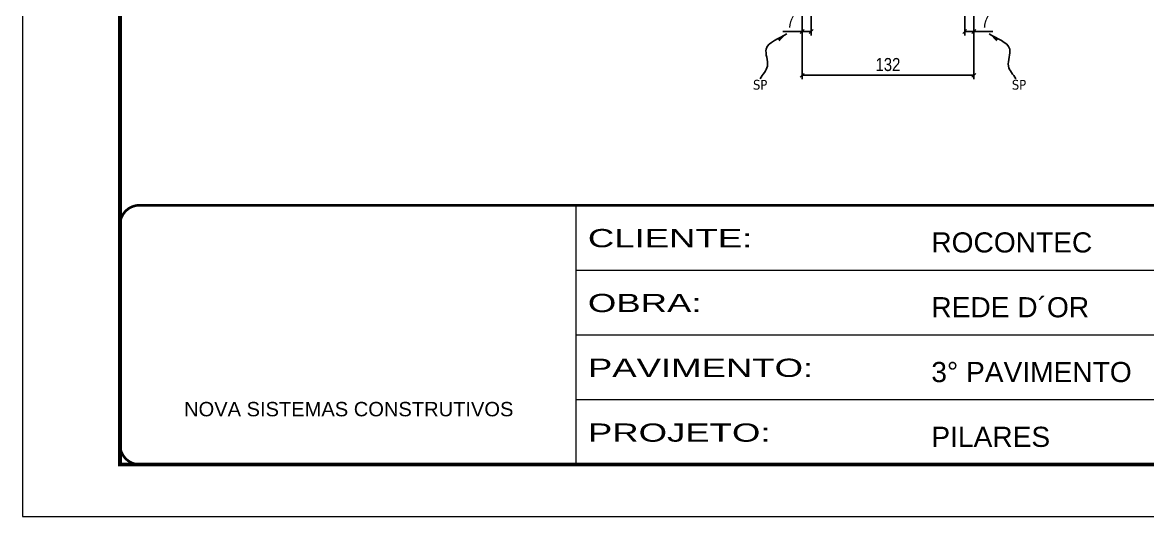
# Model space of a CAD drawing. Extents: x 2949 to 9203, y -16089 to 12527.
# Drawn here: x 7718 to 8582, y 3437 to 3816 of the extents above; entities that cross this region are included whole.
import ezdxf

# ---------------------------------------------------------------- set-up
doc = ezdxf.new("R2010")
doc.units = 0
doc.linetypes.add('CONTINUO', pattern=[0])
doc.linetypes.add('DASHED', pattern=[0.75, 0.5, -0.25])
doc.layers.add('COTA', color=241, linetype='Continuous')
doc.layers.add('texto', color=7, linetype='Continuous')
doc.layers.add('Folhas', color=255, linetype='Continuous', lineweight=9)
doc.layers.add('SARRAFO DE PRESSAO', color=251, linetype='DASHED', lineweight=9)
doc.styles.add('ARIAL', font='arial.ttf')
doc.styles.add('COTA TECNICA', font='techl___.ttf', dxfattribs={"height": 10})
doc.styles.add('COTA TECNICA-50', font='techl___.ttf', dxfattribs={"height": 10})
doc.styles.get("Standard").update_dxf_attribs({"font": 'arial.ttf'})
doc.styles.add('Tecnologia', font='')
doc.styles.get('Tecnologia').set_extended_font_data('Forgotten Futurist')
doc.dimstyles.new('COTA PAINEL-50', dxfattribs={"dimtxt": 10, "dimasz": 3, "dimexe": 3, "dimexo": 3, "dimgap": 3, "dimtad": 1, "dimdec": 1, "dimzin": 12, "dimdsep": 46, "dimtxsty": 'COTA TECNICA-50', "dimblk1": 'OBLIQUE', "dimblk2": 'OBLIQUE', "dimsah": 1, "dimcen": 0.9, "dimclrd": 4, "dimclre": 4, "dimclrt": 240, "dimadec": 1, "dimazin": 3, "dimtfac": 1, "dimtdec": 1, "dimtmove": 0, "dimatfit": 3, "dimfxl": 1, "dimtolj": 1, "dimtzin": 12, "dimarcsym": 0})
doc.dimstyles.new('PAINEL', dxfattribs={"dimtxt": 10, "dimasz": 3, "dimexe": 3, "dimexo": 3, "dimgap": 3, "dimtad": 1, "dimdec": 1, "dimzin": 12, "dimdsep": 46, "dimtxsty": 'COTA TECNICA', "dimblk1": 'OBLIQUE', "dimblk2": 'OBLIQUE', "dimsah": 1, "dimcen": 0.9, "dimclrd": 4, "dimclre": 4, "dimclrt": 240, "dimadec": 1, "dimazin": 3, "dimtfac": 1, "dimtdec": 1, "dimtmove": 0, "dimatfit": 3, "dimfxl": 1, "dimtolj": 1, "dimtzin": 12, "dimarcsym": 0})
doc.dimstyles.get("Standard").update_dxf_attribs({"dimtxt": 0.18, "dimasz": 0.18, "dimexe": 0.18, "dimexo": 0.0625, "dimgap": 0.09, "dimtad": 0, "dimtih": 1, "dimtoh": 1, "dimdec": 4, "dimzin": 0, "dimdsep": 46, "dimtxsty": 'Standard', "dimcen": 0.09, "dimadec": 0, "dimazin": 0, "dimtfac": 1, "dimtdec": 4, "dimtofl": 0, "dimtmove": 0, "dimatfit": 3, "dimfxl": 1, "dimtolj": 1, "dimtzin": 0, "dimarcsym": 0})

# ---------------------------------------------------------------- blocks, each defined once
blk = doc.blocks.new('9999999999')
at = {"color": 30, "linetype": 'CONTINUO'}
for p, q in [((98564.56, 34230.21), (98564.56, 34429.45)), ((98564.56, 34379.64), (99583.98, 34379.64)), ((98564.56, 34329.83), (99487.98, 34329.83)), ((98564.56, 34280.02), (99487.98, 34280.02))]:
    blk.add_line(p, q, dxfattribs=at)
at = {"color": 30, "linetype": 'CONTINUO', "const_width": 2}
blk.add_lwpolyline([(99583.98, 34230.21), (99583.98, 34414.45, 0.414214), (99568.98, 34429.45), (98228.98, 34429.45, 0.414214), (98213.98, 34414.45), (98213.98, 34245.21, 0.414214), (98228.98, 34230.21), (99583.98, 34230.21)], format="xyb", dxfattribs=at)
at = {"layer": 'Folhas'}
blk.add_lwpolyline([(98138.98, 34190.21), (99623.98, 34190.21), (99623.98, 35240.21), (98138.98, 35240.21)], close=True, dxfattribs=at)
at = {"layer": 'Folhas', "color": 30, "const_width": 3}
blk.add_lwpolyline([(98213.98, 34230.21), (99583.98, 34230.21), (99583.98, 35200.21), (98213.98, 35200.21)], close=True, dxfattribs=at)
at = {"color": 7, "linetype": 'Continuous', "ltscale": 5, "style": 'ARIAL'}
for s, height, p in [('ROCONTEC', 15.483, (98837.68, 34393.13)), ('REDE D´OR', 15.483, (98837.68, 34343.32)), ('3° PAVIMENTO', 15.4829, (98837.68, 34293.51)), ('NOVA SISTEMAS CONSTRUTIVOS', 11.0592, (98263.19, 34267.21)), ('PILARES', 15.483, (98837.68, 34243.7))]:
    blk.add_text(s, height=height, dxfattribs=at).set_placement(p)
at = {"layer": 'Folhas', "color": 7, "style": 'Tecnologia', "width": 1.5}
for s, p in [('CLIENTE:', (98573.65, 34397.17)), ('OBRA:', (98573.65, 34347.31)), ('PAVIMENTO:', (98573.65, 34297.5)), ('PROJETO:', (98573.65, 34247.69))]:
    blk.add_text(s, height=14, dxfattribs=at).set_placement(p)
blk = doc.blocks.new('_Oblique')
at = {"color": 0, "linetype": 'ByBlock', "lineweight": -2}
blk.add_line((-0.5, -0.5), (0.5, 0.5), dxfattribs=at)
blk = doc.blocks.new('*D1047')
at = {"layer": 'COTA', "color": 4, "lineweight": -2, "transparency": 16777216}
for p, q in [((8316.89, 3826.99), (8316.89, 3772.82)), ((8448.89, 3826.99), (8448.89, 3772.82)), ((8316.89, 3775.82), (8448.89, 3775.82))]:
    blk.add_line(p, q, dxfattribs=at)
at = {"layer": 'Defpoints', "color": 0, "transparency": 16777216}
for p in [(8316.89, 3829.99), (8448.89, 3829.99), (8448.89, 3775.82)]:
    blk.add_point(p, dxfattribs=at)
at = {"layer": 'COTA', "color": 4, "lineweight": -2, "transparency": 16777216, "xscale": 3, "yscale": 3, "zscale": 3, "rotation": 180}
blk.add_blockref('_Oblique', (8316.89, 3775.82), dxfattribs=at)
at = {"layer": 'COTA', "color": 4, "lineweight": -2, "transparency": 16777216, "xscale": 3, "yscale": 3, "zscale": 3}
blk.add_blockref('_Oblique', (8448.89, 3775.82), dxfattribs=at)
at = {"layer": 'COTA', "color": 240, "transparency": 16777216, "insert": (8382.89, 3784.04), "char_height": 10, "attachment_point": 5, "style": 'COTA TECNICA'}
blk.add_mtext('\\A1;132', dxfattribs=at)
blk = doc.blocks.new('*D1052')
at = {"layer": 'COTA', "color": 4, "lineweight": -2, "transparency": 16777216}
for p, q in [((8316.89, 3824.99), (8316.89, 3806.48)), ((8323.89, 3826.99), (8323.89, 3806.48)), ((8316.89, 3809.48), (8302.16, 3809.48)), ((8323.89, 3809.48), (8316.89, 3809.48))]:
    blk.add_line(p, q, dxfattribs=at)
at = {"layer": 'Defpoints', "color": 0, "transparency": 16777216}
for p in [(8316.89, 3827.99), (8323.89, 3829.99), (8316.89, 3809.48)]:
    blk.add_point(p, dxfattribs=at)
at = {"layer": 'COTA', "color": 4, "lineweight": -2, "transparency": 16777216, "xscale": 3, "yscale": 3, "zscale": 3, "rotation": 180}
blk.add_blockref('_Oblique', (8316.89, 3809.48), dxfattribs=at)
at = {"layer": 'COTA', "color": 4, "lineweight": -2, "transparency": 16777216, "xscale": 3, "yscale": 3, "zscale": 3}
blk.add_blockref('_Oblique', (8323.89, 3809.48), dxfattribs=at)
at = {"layer": 'COTA', "color": 240, "transparency": 16777216, "insert": (8308.03, 3817.55), "char_height": 10, "attachment_point": 5, "style": 'COTA TECNICA-50'}
blk.add_mtext('\\A1;7', dxfattribs=at)
blk = doc.blocks.new('*D1053')
at = {"layer": 'COTA', "color": 4, "lineweight": -2, "transparency": 16777216}
for p, q in [((8441.89, 3826.99), (8441.89, 3806.48)), ((8448.89, 3824.99), (8448.89, 3806.48)), ((8441.89, 3809.48), (8448.89, 3809.48)), ((8448.89, 3809.48), (8463.62, 3809.48))]:
    blk.add_line(p, q, dxfattribs=at)
at = {"layer": 'Defpoints', "color": 0, "transparency": 16777216}
for p in [(8441.89, 3829.99), (8448.89, 3827.99), (8448.89, 3809.48)]:
    blk.add_point(p, dxfattribs=at)
at = {"layer": 'COTA', "color": 4, "lineweight": -2, "transparency": 16777216, "xscale": 3, "yscale": 3, "zscale": 3, "rotation": 180}
blk.add_blockref('_Oblique', (8441.89, 3809.48), dxfattribs=at)
at = {"layer": 'COTA', "color": 4, "lineweight": -2, "transparency": 16777216, "xscale": 3, "yscale": 3, "zscale": 3}
blk.add_blockref('_Oblique', (8448.89, 3809.48), dxfattribs=at)
at = {"layer": 'COTA', "color": 240, "transparency": 16777216, "insert": (8457.76, 3817.55), "char_height": 10, "attachment_point": 5, "style": 'COTA TECNICA-50'}
blk.add_mtext('\\A1;7', dxfattribs=at)

msp = doc.modelspace()

# ---------------------------------------------------------------- block references
at = {"layer": 'SARRAFO DE PRESSAO', "color": 6, "linetype": 'ByBlock'}
msp.add_blockref('9999999999', (-90421.44, -30753.5), dxfattribs=at)

# ---------------------------------------------------------------- texts
at = {"layer": 'texto', "color": 0, "char_height": 7.5, "attachment_point": 5}
for insert in [(8284.65, 3768.5), (8483.67, 3768.5)]:
    msp.add_mtext('{\\fTahoma|b0|i0|c0|p34;\\C4;SP}', dxfattribs=dict(at, insert=insert))

# ---------------------------------------------------------------- dimensions: what is measured, and where the dimension line sits
at = {"layer": 'COTA'}
dim = msp.add_linear_dim(base=(8316.89, 3809.48), p1=(8323.89, 3829.99), p2=(8316.89, 3827.99), angle=180, dimstyle='COTA PAINEL-50', dxfattribs=at)
dim.commit()
dim.dimension.update_dxf_attribs({"geometry": '*D1052', "text_midpoint": (8308.03, 3817.55)})
dim = msp.add_linear_dim(base=(8448.89, 3775.82), p1=(8316.89, 3829.99), p2=(8448.89, 3829.99), dimstyle='PAINEL', override={"dimarcsym": 2}, dxfattribs=at)
dim.commit()
dim.dimension.update_dxf_attribs({"geometry": '*D1047', "text_midpoint": (8382.89, 3784.04)})
dim = msp.add_linear_dim(base=(8448.89, 3809.48), p1=(8441.89, 3829.99), p2=(8448.89, 3827.99), dimstyle='COTA PAINEL-50', dxfattribs=at)
dim.commit()
dim.dimension.update_dxf_attribs({"geometry": '*D1053', "text_midpoint": (8457.76, 3817.55)})

# ---------------------------------------------------------------- leaders
at = {"layer": 'COTA', "path_type": 1}
for points in [[(8305.06, 3807.81), (8289.28, 3795.98), (8290.2, 3782.97), (8284.65, 3773.19)], [(8460.72, 3807.81), (8476.51, 3795.98), (8475.58, 3782.97), (8481.14, 3773.19)]]:
    msp.add_leader(points, dimstyle='Standard', override={"dimasz": 8}, dxfattribs=at)

doc.saveas('drawing.dxf')
